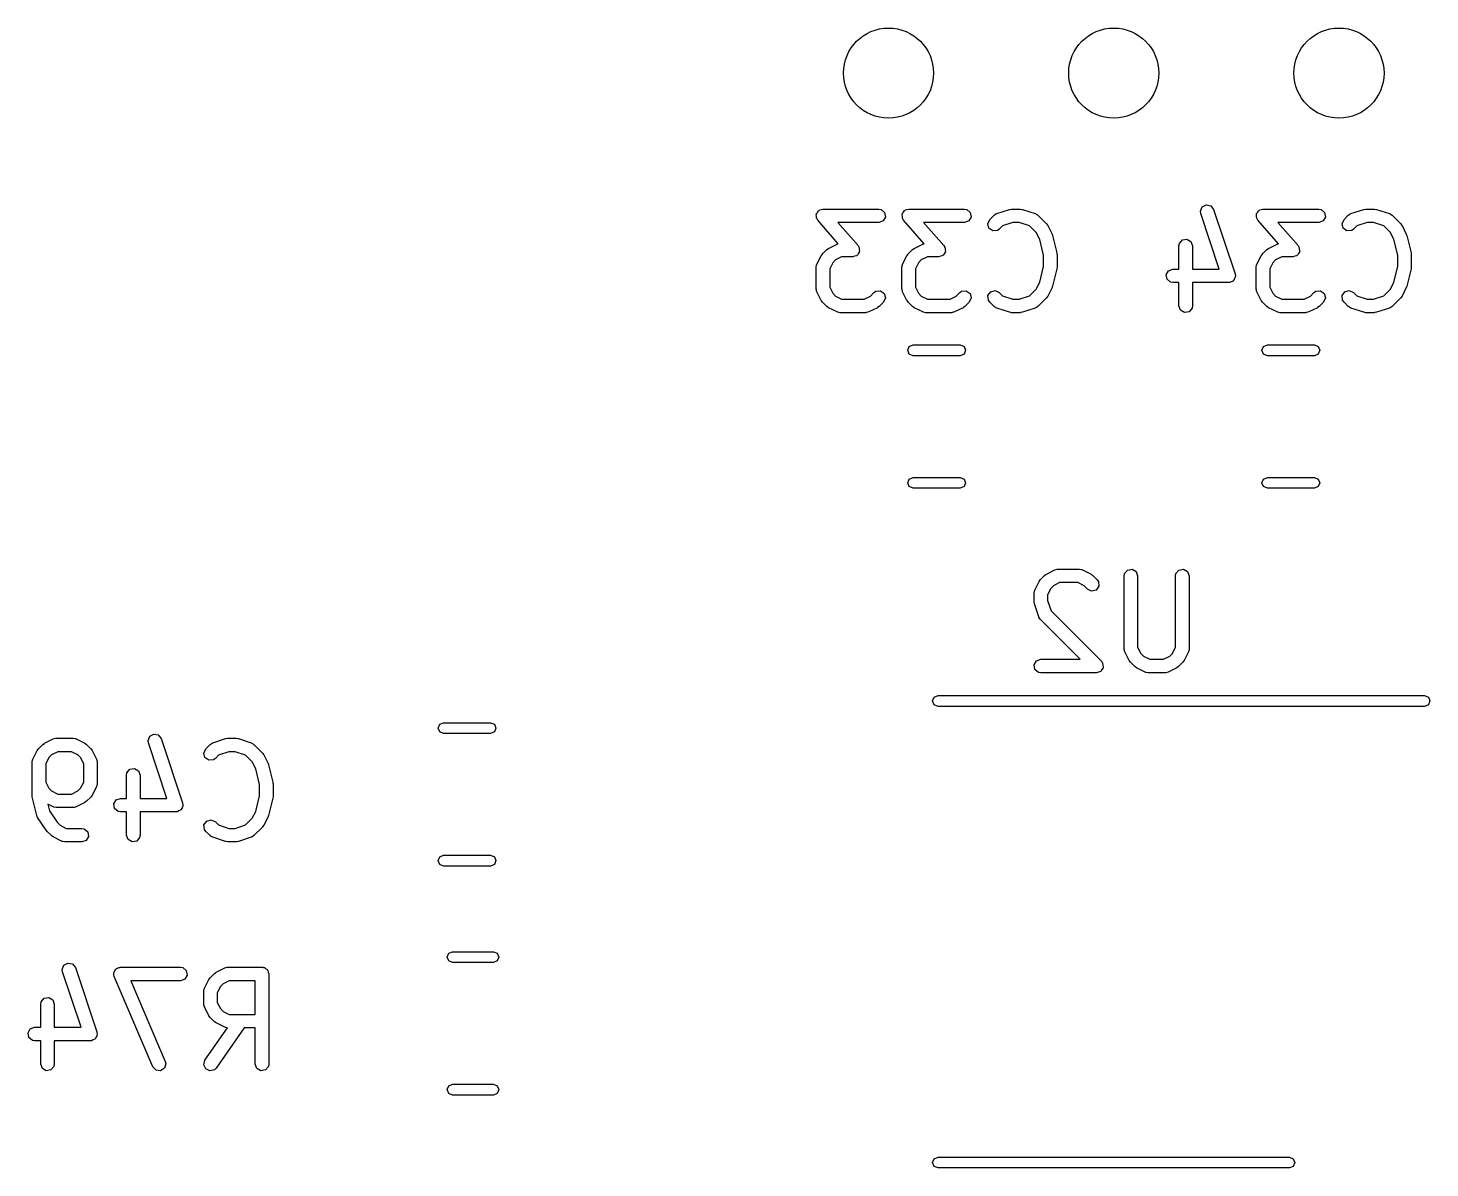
# Model space of a CAD drawing. Extents: x 62 to 228, y -146 to -46.
# Drawn here: x 132.73 to 148.29, y -99.14 to -86.5 of the extents above; entities that cross this region are included whole.
import ezdxf

# ---------------------------------------------------------------- set-up
doc = ezdxf.new("R2010")
doc.units = 0
doc.layers.add('BLACK', color=7, linetype='CONTINUOUS')

msp = doc.modelspace()

# ---------------------------------------------------------------- linework, layer by layer
at = {"layer": 'BLACK', "linetype": 'CONTINUOUS'}
for p, q in [((141.481, -88.5532), (141.494, -88.5374)), ((141.494, -88.5374), (141.504, -88.5199)), ((141.504, -88.5199), (141.51, -88.5179)), ((141.51, -88.5179), (141.513, -88.5132)), ((141.513, -88.5132), (141.533, -88.5093)), ((141.533, -88.5093), (141.552, -88.5024)), ((141.552, -88.5024), (142.171, -88.5024)), ((142.171, -88.5024), (142.197, -88.5069)), ((142.197, -88.5069), (142.236, -88.5399)), ((142.236, -88.5399), (142.245, -88.5904)), ((142.433, -88.5532), (142.446, -88.5374)), ((142.446, -88.5374), (142.456, -88.5199)), ((142.456, -88.5199), (142.462, -88.5179)), ((142.462, -88.5179), (142.466, -88.5132)), ((142.466, -88.5132), (142.485, -88.5093)), ((142.485, -88.5093), (142.504, -88.5024)), ((142.504, -88.5024), (143.124, -88.5024)), ((143.124, -88.5024), (143.149, -88.5069)), ((143.149, -88.5069), (143.188, -88.5399)), ((143.188, -88.5399), (143.197, -88.5904)), ((143.481, -88.5538), (143.624, -88.5062)), ((143.624, -88.5062), (143.646, -88.5029)), ((143.646, -88.5029), (143.647, -88.5024)), ((143.647, -88.5024), (143.743, -88.5024)), ((143.743, -88.5024), (143.765, -88.5063)), ((143.765, -88.5063), (143.766, -88.5062)), ((143.766, -88.5062), (143.909, -88.5538)), ((145.742, -88.5277), (145.761, -88.48)), ((145.746, -88.5535), (145.742, -88.5277)), ((145.761, -88.48), (145.806, -88.4556)), ((145.806, -88.4556), (145.857, -88.4659)), ((145.857, -88.4659), (145.889, -88.506)), ((145.889, -88.506), (146.127, -89.2203)), ((146.365, -88.5532), (146.378, -88.5374)), ((146.378, -88.5374), (146.388, -88.5199)), ((146.388, -88.5199), (146.394, -88.5179)), ((146.394, -88.5179), (146.398, -88.5132)), ((146.398, -88.5132), (146.417, -88.5093)), ((146.417, -88.5093), (146.436, -88.5024)), ((146.436, -88.5024), (147.056, -88.5024)), ((147.056, -88.5024), (147.081, -88.5069)), ((147.081, -88.5069), (147.12, -88.5399)), ((147.12, -88.5399), (147.129, -88.5904)), ((147.413, -88.5538), (147.556, -88.5062)), ((147.556, -88.5062), (147.578, -88.5029)), ((147.578, -88.5029), (147.579, -88.5024)), ((147.579, -88.5024), (147.675, -88.5024)), ((147.675, -88.5024), (147.697, -88.5063)), ((147.697, -88.5063), (147.698, -88.5062)), ((147.698, -88.5062), (147.841, -88.5538)), ((141.478, -88.5644), (141.481, -88.5592)), ((141.482, -88.5843), (141.478, -88.5644)), ((141.481, -88.5592), (141.481, -88.5532)), ((141.482, -88.6045), (141.482, -88.5843)), ((141.487, -88.6118), (141.482, -88.6045)), ((141.487, -88.6149), (141.487, -88.6118)), ((141.49, -88.6171), (141.487, -88.6149)), ((141.496, -88.6268), (141.49, -88.6171)), ((141.723, -88.887), (141.496, -88.6268)), ((142.171, -88.6524), (141.717, -88.6524)), ((141.717, -88.6524), (141.942, -88.9089)), ((142.219, -88.6348), (142.171, -88.6524)), ((142.245, -88.5904), (142.219, -88.6348)), ((142.431, -88.5644), (142.434, -88.5592)), ((142.434, -88.5843), (142.431, -88.5644)), ((142.434, -88.5592), (142.433, -88.5532)), ((142.435, -88.6045), (142.434, -88.5843)), ((142.439, -88.6118), (142.435, -88.6045)), ((142.44, -88.6149), (142.439, -88.6118)), ((142.442, -88.6171), (142.44, -88.6149)), ((142.448, -88.6268), (142.442, -88.6171)), ((142.676, -88.887), (142.448, -88.6268)), ((143.124, -88.6524), (142.67, -88.6524)), ((142.67, -88.6524), (142.894, -88.9089)), ((143.172, -88.6348), (143.124, -88.6524)), ((143.197, -88.5904), (143.172, -88.6348)), ((143.382, -88.6661), (143.404, -88.6196)), ((143.395, -88.7156), (143.382, -88.6661)), ((143.404, -88.6196), (143.451, -88.572)), ((143.451, -88.572), (143.473, -88.557)), ((143.473, -88.557), (143.477, -88.5566)), ((143.477, -88.5566), (143.481, -88.5538)), ((143.545, -88.6906), (143.51, -88.7257)), ((143.66, -88.6524), (143.545, -88.6906)), ((143.73, -88.6524), (143.66, -88.6524)), ((143.845, -88.6906), (143.73, -88.6524)), ((143.919, -88.7647), (143.845, -88.6906)), ((143.909, -88.5538), (143.932, -88.5663)), ((143.932, -88.5663), (143.934, -88.5701)), ((143.934, -88.5701), (143.938, -88.572)), ((143.938, -88.572), (144.034, -88.6672)), ((144.034, -88.6672), (144.047, -88.6856)), ((144.047, -88.6856), (144.048, -88.6867)), ((144.048, -88.6867), (144.095, -88.7819)), ((145.951, -89.169), (145.746, -88.5535)), ((146.363, -88.5644), (146.366, -88.5592)), ((146.366, -88.5843), (146.363, -88.5644)), ((146.366, -88.5592), (146.365, -88.5532)), ((146.367, -88.6045), (146.366, -88.5843)), ((146.371, -88.6118), (146.367, -88.6045)), ((146.372, -88.6149), (146.371, -88.6118)), ((146.374, -88.6171), (146.372, -88.6149)), ((146.38, -88.6268), (146.374, -88.6171)), ((146.608, -88.887), (146.38, -88.6268)), ((147.056, -88.6524), (146.602, -88.6524)), ((146.602, -88.6524), (146.826, -88.9089)), ((147.104, -88.6348), (147.056, -88.6524)), ((147.129, -88.5904), (147.104, -88.6348)), ((147.314, -88.6661), (147.336, -88.6196)), ((147.327, -88.7156), (147.314, -88.6661)), ((147.336, -88.6196), (147.383, -88.572)), ((147.383, -88.572), (147.405, -88.557)), ((147.405, -88.557), (147.409, -88.5566)), ((147.409, -88.5566), (147.413, -88.5538)), ((147.477, -88.6906), (147.442, -88.7257)), ((147.592, -88.6524), (147.477, -88.6906)), ((147.662, -88.6524), (147.592, -88.6524)), ((147.777, -88.6906), (147.662, -88.6524)), ((147.851, -88.7647), (147.777, -88.6906)), ((147.841, -88.5538), (147.864, -88.5663)), ((147.864, -88.5663), (147.866, -88.5701)), ((147.866, -88.5701), (147.87, -88.572)), ((147.87, -88.572), (147.966, -88.6672)), ((147.966, -88.6672), (147.979, -88.6856)), ((147.979, -88.6856), (147.98, -88.6867)), ((147.98, -88.6867), (148.027, -88.7819)), ((143.437, -88.7451), (143.395, -88.7156)), ((143.489, -88.7406), (143.437, -88.7451)), ((143.51, -88.7257), (143.489, -88.7406)), ((143.958, -88.8417), (143.919, -88.7647)), ((144.001, -89.0152), (143.958, -88.8417)), ((144.095, -88.7819), (144.099, -88.7943)), ((144.099, -88.7943), (144.101, -88.7973)), ((144.101, -88.7973), (144.149, -88.9878)), ((145.509, -88.8851), (145.542, -88.8458)), ((145.542, -88.8458), (145.592, -88.8369)), ((145.592, -88.8369), (145.637, -88.8625)), ((147.369, -88.7451), (147.327, -88.7156)), ((147.421, -88.7406), (147.369, -88.7451)), ((147.442, -88.7257), (147.421, -88.7406)), ((147.89, -88.8417), (147.851, -88.7647)), ((147.933, -89.0152), (147.89, -88.8417)), ((148.027, -88.7819), (148.031, -88.7943)), ((148.031, -88.7943), (148.033, -88.7973)), ((148.033, -88.7973), (148.081, -88.9878)), ((141.533, -89.02), (141.546, -89.002)), ((141.546, -89.002), (141.547, -89.0005)), ((141.547, -89.0005), (141.594, -88.9529)), ((141.594, -88.9529), (141.613, -88.9401)), ((141.613, -88.9401), (141.614, -88.9389)), ((141.614, -88.9389), (141.709, -88.8913)), ((141.709, -88.8913), (141.723, -88.887)), ((141.944, -88.9983), (141.934, -89.0158)), ((141.942, -88.9089), (141.948, -88.9186)), ((141.956, -88.9825), (141.944, -88.9983)), ((141.948, -88.9186), (141.95, -88.9208)), ((141.95, -88.9208), (141.951, -88.9239)), ((141.951, -88.9239), (141.955, -88.9312)), ((141.955, -88.9312), (141.956, -88.9514)), ((141.956, -88.9514), (141.959, -88.9714)), ((141.959, -88.9714), (141.956, -88.9765)), ((141.956, -88.9765), (141.956, -88.9825)), ((142.485, -89.02), (142.498, -89.002)), ((142.498, -89.002), (142.499, -89.0005)), ((142.499, -89.0005), (142.547, -88.9529)), ((142.547, -88.9529), (142.565, -88.9401)), ((142.565, -88.9401), (142.566, -88.9389)), ((142.566, -88.9389), (142.661, -88.8913)), ((142.661, -88.8913), (142.676, -88.887)), ((142.896, -88.9983), (142.886, -89.0158)), ((142.894, -88.9089), (142.9, -88.9186)), ((142.909, -88.9825), (142.896, -88.9983)), ((142.9, -88.9186), (142.903, -88.9208)), ((142.903, -88.9208), (142.903, -88.9239)), ((142.903, -88.9239), (142.908, -88.9312)), ((142.908, -88.9312), (142.908, -88.9514)), ((142.908, -88.9514), (142.912, -88.9714)), ((142.912, -88.9714), (142.909, -88.9765)), ((142.909, -88.9765), (142.909, -88.9825)), ((144.149, -88.9878), (144.15, -89.0027)), ((144.15, -89.0027), (144.151, -89.006)), ((144.151, -89.006), (144.151, -89.1488)), ((145.504, -88.9107), (145.509, -88.8851)), ((145.504, -89.169), (145.504, -88.9107)), ((145.637, -88.8625), (145.654, -88.9107)), ((145.654, -88.9107), (145.654, -89.169)), ((146.417, -89.02), (146.43, -89.002)), ((146.43, -89.002), (146.431, -89.0005)), ((146.431, -89.0005), (146.479, -88.9529)), ((146.479, -88.9529), (146.497, -88.9401)), ((146.497, -88.9401), (146.498, -88.9389)), ((146.498, -88.9389), (146.593, -88.8913)), ((146.593, -88.8913), (146.608, -88.887)), ((146.828, -88.9983), (146.818, -89.0158)), ((146.826, -88.9089), (146.832, -88.9186)), ((146.841, -88.9825), (146.828, -88.9983)), ((146.832, -88.9186), (146.835, -88.9208)), ((146.835, -88.9208), (146.835, -88.9239)), ((146.835, -88.9239), (146.84, -88.9312)), ((146.84, -88.9312), (146.84, -88.9514)), ((146.84, -88.9514), (146.844, -88.9714)), ((146.844, -88.9714), (146.841, -88.9765)), ((146.841, -88.9765), (146.841, -88.9825)), ((148.081, -88.9878), (148.082, -89.0027)), ((148.082, -89.0027), (148.083, -89.006)), ((148.083, -89.006), (148.083, -89.1488)), ((141.477, -89.1488), (141.482, -89.1232)), ((141.477, -89.3869), (141.477, -89.1488)), ((141.482, -89.1232), (141.484, -89.1197)), ((141.484, -89.1197), (141.485, -89.1153)), ((141.485, -89.1153), (141.533, -89.02)), ((141.661, -89.098), (141.627, -89.1665)), ((141.692, -89.0676), (141.661, -89.098)), ((141.76, -89.0333), (141.692, -89.0676)), ((141.885, -89.0333), (141.76, -89.0333)), ((141.904, -89.0264), (141.885, -89.0333)), ((141.924, -89.0225), (141.904, -89.0264)), ((141.928, -89.0178), (141.924, -89.0225)), ((141.934, -89.0158), (141.928, -89.0178)), ((142.429, -89.1488), (142.434, -89.1232)), ((142.429, -89.3869), (142.429, -89.1488)), ((142.434, -89.1232), (142.437, -89.1197)), ((142.437, -89.1153), (142.485, -89.02)), ((142.437, -89.1197), (142.437, -89.1153)), ((142.614, -89.098), (142.579, -89.1665)), ((142.644, -89.0676), (142.614, -89.098)), ((142.713, -89.0333), (142.644, -89.0676)), ((142.838, -89.0333), (142.713, -89.0333)), ((142.857, -89.0264), (142.838, -89.0333)), ((142.877, -89.0225), (142.857, -89.0264)), ((142.88, -89.0178), (142.877, -89.0225)), ((142.886, -89.0158), (142.88, -89.0178)), ((143.958, -89.3131), (144.001, -89.1396)), ((144.001, -89.1396), (144.001, -89.0152)), ((144.151, -89.1488), (144.148, -89.1636)), ((144.148, -89.1636), (144.149, -89.167)), ((146.361, -89.1488), (146.366, -89.1232)), ((146.361, -89.3869), (146.361, -89.1488)), ((146.366, -89.1232), (146.369, -89.1197)), ((146.369, -89.1153), (146.417, -89.02)), ((146.369, -89.1197), (146.369, -89.1153)), ((146.546, -89.098), (146.511, -89.1665)), ((146.576, -89.0676), (146.546, -89.098)), ((146.645, -89.0333), (146.576, -89.0676)), ((146.77, -89.0333), (146.645, -89.0333)), ((146.789, -89.0264), (146.77, -89.0333)), ((146.809, -89.0225), (146.789, -89.0264)), ((146.812, -89.0178), (146.809, -89.0225)), ((146.818, -89.0158), (146.812, -89.0178)), ((147.89, -89.3131), (147.933, -89.1396)), ((147.933, -89.1396), (147.933, -89.0152)), ((148.083, -89.1488), (148.08, -89.1636)), ((148.08, -89.1636), (148.081, -89.167)), ((141.627, -89.1665), (141.627, -89.3692)), ((142.579, -89.1665), (142.579, -89.3692)), ((143.919, -89.3901), (143.958, -89.3131)), ((144.149, -89.167), (144.101, -89.3575)), ((145.363, -89.231), (145.388, -89.1866)), ((145.372, -89.2815), (145.363, -89.231)), ((145.411, -89.3145), (145.372, -89.2815)), ((145.388, -89.1866), (145.436, -89.169)), ((145.436, -89.319), (145.411, -89.3145)), ((145.436, -89.169), (145.504, -89.169)), ((145.504, -89.319), (145.436, -89.319)), ((145.504, -89.5774), (145.504, -89.319)), ((145.654, -89.169), (145.951, -89.169)), ((146.056, -89.319), (145.654, -89.319)), ((145.654, -89.319), (145.654, -89.5774)), ((146.061, -89.3171), (146.056, -89.319)), ((146.067, -89.3182), (146.061, -89.3171)), ((146.085, -89.3085), (146.067, -89.3182)), ((146.104, -89.3015), (146.085, -89.3085)), ((146.107, -89.2965), (146.104, -89.3015)), ((146.112, -89.2938), (146.107, -89.2965)), ((146.119, -89.2748), (146.112, -89.2938)), ((146.129, -89.2571), (146.119, -89.2748)), ((146.127, -89.2203), (146.13, -89.2461)), ((146.13, -89.2461), (146.128, -89.2514)), ((146.128, -89.2514), (146.129, -89.2571)), ((146.511, -89.1665), (146.511, -89.3692)), ((147.851, -89.3901), (147.89, -89.3131)), ((148.081, -89.167), (148.033, -89.3575)), ((141.479, -89.3911), (141.477, -89.3869)), ((141.478, -89.3955), (141.479, -89.3911)), ((141.485, -89.4204), (141.478, -89.3955)), ((141.533, -89.5157), (141.485, -89.4204)), ((141.627, -89.3692), (141.661, -89.4377)), ((141.661, -89.4377), (141.692, -89.4681)), ((141.692, -89.4681), (141.76, -89.5024)), ((142.011, -89.5024), (142.079, -89.4681)), ((142.079, -89.4681), (142.118, -89.4291)), ((142.118, -89.4291), (142.139, -89.4142)), ((142.139, -89.4142), (142.191, -89.4097)), ((142.191, -89.4097), (142.233, -89.4391)), ((142.233, -89.4391), (142.246, -89.4887)), ((142.431, -89.3911), (142.429, -89.3869)), ((142.43, -89.3955), (142.431, -89.3911)), ((142.437, -89.4204), (142.43, -89.3955)), ((142.485, -89.5157), (142.437, -89.4204)), ((142.579, -89.3692), (142.614, -89.4377)), ((142.614, -89.4377), (142.644, -89.4681)), ((142.644, -89.4681), (142.713, -89.5024)), ((142.963, -89.5024), (143.031, -89.4681)), ((143.031, -89.4681), (143.07, -89.4291)), ((143.07, -89.4291), (143.092, -89.4142)), ((143.092, -89.4142), (143.143, -89.4097)), ((143.143, -89.4097), (143.185, -89.4391)), ((143.185, -89.4391), (143.198, -89.4887)), ((143.384, -89.4627), (143.414, -89.4207)), ((143.389, -89.5138), (143.384, -89.4627)), ((143.414, -89.4207), (143.463, -89.4074)), ((143.463, -89.4074), (143.51, -89.4291)), ((143.51, -89.4291), (143.545, -89.4642)), ((143.545, -89.4642), (143.66, -89.5024)), ((143.73, -89.5024), (143.845, -89.4642)), ((143.845, -89.4642), (143.919, -89.3901)), ((144.048, -89.4681), (144.034, -89.4861)), ((144.095, -89.3728), (144.048, -89.4681)), ((144.096, -89.3693), (144.095, -89.3728)), ((144.101, -89.3575), (144.096, -89.3693)), ((146.363, -89.3911), (146.361, -89.3869)), ((146.362, -89.3955), (146.363, -89.3911)), ((146.369, -89.4204), (146.362, -89.3955)), ((146.417, -89.5157), (146.369, -89.4204)), ((146.511, -89.3692), (146.546, -89.4377)), ((146.546, -89.4377), (146.576, -89.4681)), ((146.576, -89.4681), (146.645, -89.5024)), ((146.895, -89.5024), (146.963, -89.4681)), ((146.963, -89.4681), (147.002, -89.4291)), ((147.002, -89.4291), (147.024, -89.4142)), ((147.024, -89.4142), (147.075, -89.4097)), ((147.075, -89.4097), (147.117, -89.4391)), ((147.117, -89.4391), (147.13, -89.4887)), ((147.316, -89.4627), (147.346, -89.4207)), ((147.321, -89.5138), (147.316, -89.4627)), ((147.346, -89.4207), (147.395, -89.4074)), ((147.395, -89.4074), (147.442, -89.4291)), ((147.442, -89.4291), (147.477, -89.4642)), ((147.477, -89.4642), (147.592, -89.5024)), ((147.662, -89.5024), (147.777, -89.4642)), ((147.777, -89.4642), (147.851, -89.3901)), ((147.98, -89.4681), (147.966, -89.4861)), ((148.027, -89.3728), (147.98, -89.4681)), ((148.028, -89.3693), (148.027, -89.3728)), ((148.033, -89.3575), (148.028, -89.3693)), ((141.534, -89.5168), (141.533, -89.5157)), ((141.547, -89.5352), (141.534, -89.5168)), ((141.594, -89.5828), (141.547, -89.5352)), ((141.596, -89.5835), (141.594, -89.5828)), ((141.614, -89.5968), (141.596, -89.5835)), ((141.709, -89.6445), (141.614, -89.5968)), ((141.76, -89.5024), (142.011, -89.5024)), ((142.157, -89.5968), (142.062, -89.6445)), ((142.158, -89.5957), (142.157, -89.5968)), ((142.177, -89.5828), (142.158, -89.5957)), ((142.224, -89.5352), (142.177, -89.5828)), ((142.246, -89.4887), (142.224, -89.5352)), ((142.486, -89.5168), (142.485, -89.5157)), ((142.499, -89.5352), (142.486, -89.5168)), ((142.547, -89.5828), (142.499, -89.5352)), ((142.548, -89.5835), (142.547, -89.5828)), ((142.566, -89.5968), (142.548, -89.5835)), ((142.661, -89.6445), (142.566, -89.5968)), ((142.713, -89.5024), (142.963, -89.5024)), ((143.109, -89.5968), (143.014, -89.6445)), ((143.111, -89.5957), (143.109, -89.5968)), ((143.129, -89.5828), (143.111, -89.5957)), ((143.177, -89.5352), (143.129, -89.5828)), ((143.198, -89.4887), (143.177, -89.5352)), ((143.404, -89.5352), (143.389, -89.5138)), ((143.451, -89.5828), (143.404, -89.5352)), ((143.456, -89.5847), (143.451, -89.5828)), ((143.458, -89.5885), (143.456, -89.5847)), ((143.481, -89.6009), (143.458, -89.5885)), ((143.624, -89.6485), (143.481, -89.6009)), ((143.66, -89.5024), (143.73, -89.5024)), ((143.909, -89.6009), (143.766, -89.6485)), ((143.913, -89.5981), (143.909, -89.6009)), ((143.917, -89.5977), (143.913, -89.5981)), ((143.938, -89.5828), (143.917, -89.5977)), ((144.034, -89.4876), (143.938, -89.5828)), ((144.034, -89.4861), (144.034, -89.4876)), ((145.522, -89.6256), (145.504, -89.5774)), ((145.566, -89.6512), (145.522, -89.6256)), ((145.65, -89.603), (145.617, -89.6423)), ((145.654, -89.5774), (145.65, -89.603)), ((146.418, -89.5168), (146.417, -89.5157)), ((146.431, -89.5352), (146.418, -89.5168)), ((146.479, -89.5828), (146.431, -89.5352)), ((146.48, -89.5835), (146.479, -89.5828)), ((146.498, -89.5968), (146.48, -89.5835)), ((146.593, -89.6445), (146.498, -89.5968)), ((146.645, -89.5024), (146.895, -89.5024)), ((147.041, -89.5968), (146.946, -89.6445)), ((147.043, -89.5957), (147.041, -89.5968)), ((147.061, -89.5828), (147.043, -89.5957)), ((147.109, -89.5352), (147.061, -89.5828)), ((147.13, -89.4887), (147.109, -89.5352)), ((147.336, -89.5352), (147.321, -89.5138)), ((147.383, -89.5828), (147.336, -89.5352)), ((147.388, -89.5847), (147.383, -89.5828)), ((147.39, -89.5885), (147.388, -89.5847)), ((147.413, -89.6009), (147.39, -89.5885)), ((147.556, -89.6485), (147.413, -89.6009)), ((147.592, -89.5024), (147.662, -89.5024)), ((147.841, -89.6009), (147.698, -89.6485)), ((147.845, -89.5981), (147.841, -89.6009)), ((147.849, -89.5977), (147.845, -89.5981)), ((147.87, -89.5828), (147.849, -89.5977)), ((147.966, -89.4876), (147.87, -89.5828)), ((147.966, -89.4861), (147.966, -89.4876)), ((141.713, -89.645), (141.709, -89.6445)), ((141.717, -89.6479), (141.713, -89.645)), ((141.743, -89.6524), (141.717, -89.6479)), ((142.028, -89.6524), (141.743, -89.6524)), ((142.032, -89.6508), (142.028, -89.6524)), ((142.037, -89.6519), (142.032, -89.6508)), ((142.062, -89.6445), (142.037, -89.6519)), ((142.666, -89.645), (142.661, -89.6445)), ((142.669, -89.6479), (142.666, -89.645)), ((142.695, -89.6524), (142.669, -89.6479)), ((142.981, -89.6524), (142.695, -89.6524)), ((142.985, -89.6508), (142.981, -89.6524)), ((142.989, -89.6519), (142.985, -89.6508)), ((143.014, -89.6445), (142.989, -89.6519)), ((143.625, -89.6485), (143.624, -89.6485)), ((143.647, -89.6524), (143.625, -89.6485)), ((143.743, -89.6524), (143.647, -89.6524)), ((143.744, -89.6518), (143.743, -89.6524)), ((143.766, -89.6485), (143.744, -89.6518)), ((145.617, -89.6423), (145.566, -89.6512)), ((146.598, -89.645), (146.593, -89.6445)), ((146.601, -89.6479), (146.598, -89.645)), ((146.627, -89.6524), (146.601, -89.6479)), ((146.913, -89.6524), (146.627, -89.6524)), ((146.917, -89.6508), (146.913, -89.6524)), ((146.921, -89.6519), (146.917, -89.6508)), ((146.946, -89.6445), (146.921, -89.6519)), ((147.557, -89.6485), (147.556, -89.6485)), ((147.579, -89.6524), (147.557, -89.6485)), ((147.675, -89.6524), (147.579, -89.6524)), ((147.676, -89.6518), (147.675, -89.6524)), ((147.698, -89.6485), (147.676, -89.6518)), ((142.493, -90.07), (142.51, -90.0276)), ((142.51, -90.1124), (142.493, -90.07)), ((142.51, -90.0276), (142.553, -90.01)), ((142.553, -90.01), (143.075, -90.01)), ((143.075, -90.01), (143.118, -90.0276)), ((143.118, -90.0276), (143.135, -90.07)), ((143.135, -90.07), (143.118, -90.1124)), ((146.425, -90.07), (146.442, -90.0276)), ((146.442, -90.1124), (146.425, -90.07)), ((146.442, -90.0276), (146.485, -90.01)), ((146.485, -90.01), (147.007, -90.01)), ((147.007, -90.01), (147.05, -90.0276)), ((147.05, -90.0276), (147.067, -90.07)), ((147.067, -90.07), (147.05, -90.1124)), ((142.553, -90.13), (142.51, -90.1124)), ((143.075, -90.13), (142.553, -90.13)), ((143.118, -90.1124), (143.075, -90.13)), ((146.485, -90.13), (146.442, -90.1124)), ((147.007, -90.13), (146.485, -90.13)), ((147.05, -90.1124), (147.007, -90.13)), ((142.493, -91.54), (142.51, -91.4976)), ((142.51, -91.4976), (142.553, -91.48)), ((142.553, -91.48), (143.075, -91.48)), ((143.075, -91.48), (143.118, -91.4976)), ((143.118, -91.4976), (143.135, -91.54)), ((146.425, -91.54), (146.442, -91.4976)), ((146.442, -91.4976), (146.485, -91.48)), ((146.485, -91.48), (147.007, -91.48)), ((147.007, -91.48), (147.05, -91.4976)), ((147.05, -91.4976), (147.067, -91.54)), ((142.51, -91.5824), (142.493, -91.54)), ((142.553, -91.6), (142.51, -91.5824)), ((143.075, -91.6), (142.553, -91.6)), ((143.118, -91.5824), (143.075, -91.6)), ((143.135, -91.54), (143.118, -91.5824)), ((146.442, -91.5824), (146.425, -91.54)), ((146.485, -91.6), (146.442, -91.5824)), ((147.007, -91.6), (146.485, -91.6)), ((147.05, -91.5824), (147.007, -91.6)), ((147.067, -91.54), (147.05, -91.5824)), ((143.965, -92.6146), (144.013, -92.567)), ((144.013, -92.567), (144.031, -92.5541)), ((144.031, -92.5541), (144.032, -92.5529)), ((144.032, -92.5529), (144.127, -92.5053)), ((144.127, -92.5053), (144.152, -92.4979)), ((144.152, -92.4979), (144.157, -92.4989)), ((144.157, -92.4989), (144.161, -92.4974)), ((144.161, -92.4974), (144.399, -92.4974)), ((144.399, -92.4974), (144.425, -92.5019)), ((144.425, -92.5019), (144.428, -92.5048)), ((144.428, -92.5048), (144.433, -92.5053)), ((144.433, -92.5053), (144.528, -92.5529)), ((144.528, -92.5529), (144.546, -92.5663)), ((144.546, -92.5663), (144.547, -92.567)), ((144.547, -92.567), (144.595, -92.6146)), ((144.895, -92.5724), (144.9, -92.5467)), ((144.895, -93.3819), (144.895, -92.5724)), ((144.9, -92.5467), (144.933, -92.5074)), ((144.933, -92.5074), (144.983, -92.4985)), ((144.983, -92.4985), (145.028, -92.5242)), ((145.028, -92.5242), (145.045, -92.5724)), ((145.045, -92.5724), (145.045, -93.3642)), ((145.467, -92.5724), (145.471, -92.5467)), ((145.467, -93.3642), (145.467, -92.5724)), ((145.471, -92.5467), (145.504, -92.5074)), ((145.504, -92.5074), (145.555, -92.4985)), ((145.555, -92.4985), (145.599, -92.5242)), ((145.599, -92.5242), (145.617, -92.5724)), ((145.617, -92.5724), (145.617, -93.3819)), ((143.895, -92.7629), (143.9, -92.7372)), ((143.9, -92.7372), (143.903, -92.7338)), ((143.903, -92.7293), (143.951, -92.6341)), ((143.903, -92.7338), (143.903, -92.7293)), ((143.951, -92.6341), (143.964, -92.6161)), ((143.964, -92.6161), (143.965, -92.6146)), ((144.08, -92.712), (144.045, -92.7806)), ((144.11, -92.6816), (144.08, -92.712)), ((144.179, -92.6474), (144.11, -92.6816)), ((144.381, -92.6474), (144.179, -92.6474)), ((144.45, -92.6816), (144.381, -92.6474)), ((144.489, -92.7207), (144.45, -92.6816)), ((144.535, -92.7423), (144.489, -92.7207)), ((144.585, -92.7291), (144.535, -92.7423)), ((144.614, -92.687), (144.585, -92.7291)), ((144.595, -92.6146), (144.61, -92.6359)), ((144.61, -92.6359), (144.614, -92.687)), ((143.895, -92.8581), (143.895, -92.7629)), ((143.896, -92.8596), (143.895, -92.8581)), ((143.899, -92.8818), (143.896, -92.8596)), ((143.947, -93.0247), (143.899, -92.8818)), ((144.045, -92.7806), (144.045, -92.8459)), ((144.045, -92.8459), (144.084, -92.9604)), ((143.95, -93.0282), (143.947, -93.0247)), ((143.95, -93.0326), (143.95, -93.0282)), ((143.965, -93.054), (143.95, -93.0326)), ((144.408, -93.4974), (143.965, -93.054)), ((144.084, -92.9604), (144.643, -93.5193)), ((145.045, -93.3642), (145.08, -93.4327)), ((145.433, -93.4327), (145.467, -93.3642)), ((143.897, -93.5594), (143.922, -93.5149)), ((143.922, -93.5149), (143.97, -93.4974)), ((143.97, -93.4974), (144.408, -93.4974)), ((144.643, -93.5193), (144.652, -93.5328)), ((144.897, -93.3861), (144.895, -93.3819)), ((144.896, -93.3905), (144.897, -93.3861)), ((144.903, -93.4154), (144.896, -93.3905)), ((144.951, -93.5107), (144.903, -93.4154)), ((144.952, -93.5118), (144.951, -93.5107)), ((144.965, -93.5302), (144.952, -93.5118)), ((145.08, -93.4327), (145.11, -93.4631)), ((145.11, -93.4631), (145.179, -93.4974)), ((145.179, -93.4974), (145.334, -93.4974)), ((145.334, -93.4974), (145.402, -93.4631)), ((145.402, -93.4631), (145.433, -93.4327)), ((145.561, -93.5107), (145.548, -93.5287)), ((145.609, -93.4154), (145.561, -93.5107)), ((145.612, -93.4076), (145.609, -93.411)), ((145.609, -93.411), (145.609, -93.4154)), ((145.617, -93.3819), (145.612, -93.4076)), ((143.906, -93.6099), (143.897, -93.5594)), ((143.945, -93.6429), (143.906, -93.6099)), ((143.97, -93.6474), (143.945, -93.6429)), ((144.59, -93.6474), (143.97, -93.6474)), ((144.611, -93.6397), (144.59, -93.6474)), ((144.633, -93.6338), (144.611, -93.6397)), ((144.635, -93.631), (144.633, -93.6338)), ((144.638, -93.6298), (144.635, -93.631)), ((144.649, -93.6103), (144.638, -93.6298)), ((144.662, -93.5918), (144.649, -93.6103)), ((144.652, -93.5328), (144.654, -93.5349)), ((144.654, -93.5349), (144.655, -93.5369)), ((144.655, -93.5369), (144.657, -93.5407)), ((144.657, -93.5407), (144.659, -93.5632)), ((144.659, -93.5632), (144.663, -93.5854)), ((144.663, -93.5854), (144.662, -93.5884)), ((144.662, -93.5884), (144.662, -93.5918)), ((145.013, -93.5778), (144.965, -93.5302)), ((145.014, -93.5785), (145.013, -93.5778)), ((145.032, -93.5918), (145.014, -93.5785)), ((145.127, -93.6395), (145.032, -93.5918)), ((145.132, -93.64), (145.127, -93.6395)), ((145.135, -93.6429), (145.132, -93.64)), ((145.161, -93.6474), (145.135, -93.6429)), ((145.351, -93.6474), (145.161, -93.6474)), ((145.356, -93.6458), (145.351, -93.6474)), ((145.36, -93.6469), (145.356, -93.6458)), ((145.385, -93.6395), (145.36, -93.6469)), ((145.48, -93.5918), (145.385, -93.6395)), ((145.481, -93.5907), (145.48, -93.5918)), ((145.5, -93.5778), (145.481, -93.5907)), ((145.547, -93.5302), (145.5, -93.5778)), ((145.548, -93.5287), (145.547, -93.5302)), ((142.77, -93.96), (142.788, -93.9176)), ((142.788, -94.0024), (142.77, -93.96)), ((142.788, -93.9176), (142.83, -93.9)), ((142.83, -93.9), (148.23, -93.9)), ((148.23, -93.9), (148.272, -93.9176)), ((148.272, -93.9176), (148.29, -93.96)), ((148.29, -93.96), (148.272, -94.0024)), ((142.83, -94.02), (142.788, -94.0024)), ((148.23, -94.02), (142.83, -94.02)), ((148.272, -94.0024), (148.23, -94.02)), ((137.281, -94.261), (137.298, -94.2186)), ((137.298, -94.3034), (137.281, -94.261)), ((137.298, -94.2186), (137.341, -94.201)), ((137.341, -94.201), (137.863, -94.201)), ((137.863, -94.201), (137.906, -94.2186)), ((137.906, -94.2186), (137.923, -94.261)), ((137.923, -94.261), (137.906, -94.3034)), ((132.845, -94.4906), (132.892, -94.443)), ((132.892, -94.443), (132.911, -94.4301)), ((132.911, -94.4301), (132.912, -94.4289)), ((132.912, -94.4289), (133.007, -94.3813)), ((133.007, -94.3813), (133.032, -94.3739)), ((133.032, -94.3739), (133.036, -94.3749)), ((133.036, -94.3749), (133.041, -94.3734)), ((133.041, -94.3734), (133.231, -94.3734)), ((133.231, -94.3734), (133.257, -94.3779)), ((133.257, -94.3779), (133.26, -94.3808)), ((133.26, -94.3808), (133.265, -94.3813)), ((133.265, -94.3813), (133.36, -94.4289)), ((133.36, -94.4289), (133.378, -94.4423)), ((133.378, -94.4423), (133.379, -94.443)), ((133.379, -94.443), (133.427, -94.4906)), ((134.061, -94.3987), (134.08, -94.351)), ((134.065, -94.4245), (134.061, -94.3987)), ((134.27, -95.04), (134.065, -94.4245)), ((134.08, -94.351), (134.125, -94.3266)), ((134.125, -94.3266), (134.175, -94.3369)), ((134.175, -94.3369), (134.207, -94.377)), ((134.207, -94.377), (134.445, -95.0913)), ((134.702, -94.4906), (134.749, -94.443)), ((134.749, -94.443), (134.771, -94.428)), ((134.771, -94.428), (134.775, -94.4276)), ((134.775, -94.4276), (134.779, -94.4248)), ((134.779, -94.4248), (134.922, -94.3772)), ((134.922, -94.3772), (134.944, -94.3739)), ((134.944, -94.3739), (134.945, -94.3734)), ((134.945, -94.3734), (135.041, -94.3734)), ((135.041, -94.3734), (135.063, -94.3773)), ((135.063, -94.3773), (135.064, -94.3772)), ((135.064, -94.3772), (135.207, -94.4248)), ((135.207, -94.4248), (135.23, -94.4373)), ((135.23, -94.4373), (135.232, -94.4411)), ((135.232, -94.4411), (135.236, -94.443)), ((135.236, -94.443), (135.332, -94.5382)), ((137.341, -94.321), (137.298, -94.3034)), ((137.863, -94.321), (137.341, -94.321)), ((137.906, -94.3034), (137.863, -94.321)), ((132.78, -94.6132), (132.782, -94.6098)), ((132.782, -94.6098), (132.783, -94.6053)), ((132.783, -94.6053), (132.831, -94.5101)), ((132.831, -94.5101), (132.844, -94.4921)), ((132.844, -94.4921), (132.845, -94.4906)), ((132.959, -94.588), (132.925, -94.6566)), ((132.99, -94.5576), (132.959, -94.588)), ((133.058, -94.5234), (132.99, -94.5576)), ((133.213, -94.5234), (133.058, -94.5234)), ((133.282, -94.5576), (133.213, -94.5234)), ((133.312, -94.588), (133.282, -94.5576)), ((133.347, -94.6566), (133.312, -94.588)), ((133.427, -94.4906), (133.44, -94.509)), ((133.44, -94.509), (133.441, -94.5101)), ((133.441, -94.5101), (133.489, -94.6053)), ((133.489, -94.6053), (133.496, -94.6303)), ((134.68, -94.5371), (134.702, -94.4906)), ((134.693, -94.5866), (134.68, -94.5371)), ((134.735, -94.6161), (134.693, -94.5866)), ((134.808, -94.5967), (134.787, -94.6116)), ((134.843, -94.5616), (134.808, -94.5967)), ((134.958, -94.5234), (134.843, -94.5616)), ((135.028, -94.5234), (134.958, -94.5234)), ((135.143, -94.5616), (135.028, -94.5234)), ((135.217, -94.6357), (135.143, -94.5616)), ((135.332, -94.5382), (135.345, -94.5566)), ((135.345, -94.5566), (135.346, -94.5577)), ((135.346, -94.5577), (135.393, -94.6529)), ((132.775, -94.6389), (132.78, -94.6132)), ((132.775, -95.0198), (132.775, -94.6389)), ((132.925, -94.6566), (132.925, -94.8592)), ((133.347, -94.8592), (133.347, -94.6566)), ((133.496, -94.6303), (133.495, -94.6346)), ((133.495, -94.6346), (133.497, -94.6389)), ((133.497, -94.6389), (133.497, -94.877)), ((133.823, -94.7817), (133.827, -94.7561)), ((133.827, -94.7561), (133.86, -94.7168)), ((133.86, -94.7168), (133.911, -94.7079)), ((133.911, -94.7079), (133.955, -94.7335)), ((133.955, -94.7335), (133.973, -94.7817)), ((134.787, -94.6116), (134.735, -94.6161)), ((135.256, -94.7127), (135.217, -94.6357)), ((135.299, -94.8862), (135.256, -94.7127)), ((135.393, -94.6529), (135.397, -94.6653)), ((135.397, -94.6653), (135.399, -94.6683)), ((135.399, -94.6683), (135.447, -94.8588)), ((132.925, -94.8592), (132.959, -94.9278)), ((133.312, -94.9278), (133.347, -94.8592)), ((133.489, -94.9105), (133.441, -95.0057)), ((133.492, -94.9026), (133.489, -94.906)), ((133.489, -94.906), (133.489, -94.9105)), ((133.497, -94.877), (133.492, -94.9026)), ((133.823, -95.04), (133.823, -94.7817)), ((133.973, -94.7817), (133.973, -95.04)), ((135.299, -95.0106), (135.299, -94.8862)), ((135.447, -94.8588), (135.448, -94.8737)), ((135.448, -94.8737), (135.449, -94.877)), ((135.449, -94.877), (135.449, -95.0198)), ((132.776, -95.0231), (132.775, -95.0198)), ((132.777, -95.038), (132.776, -95.0231)), ((132.825, -95.2285), (132.777, -95.038)), ((132.959, -94.9278), (132.99, -94.9582)), ((132.99, -94.9582), (133.058, -94.9924)), ((133.058, -94.9924), (133.213, -94.9924)), ((133.213, -94.9924), (133.282, -94.9582)), ((133.282, -94.9582), (133.312, -94.9278)), ((133.379, -95.0728), (133.361, -95.0857)), ((133.427, -95.0252), (133.379, -95.0728)), ((133.428, -95.0237), (133.427, -95.0252)), ((133.441, -95.0057), (133.428, -95.0237)), ((133.681, -95.102), (133.707, -95.0576)), ((133.707, -95.0576), (133.755, -95.04)), ((133.755, -95.04), (133.823, -95.04)), ((133.973, -95.04), (134.27, -95.04)), ((135.256, -95.1841), (135.299, -95.0106)), ((135.447, -95.038), (135.399, -95.2285)), ((135.449, -95.0198), (135.446, -95.0346)), ((135.446, -95.0346), (135.447, -95.038)), ((132.825, -95.2288), (132.825, -95.2285)), ((132.835, -95.2519), (132.825, -95.2288)), ((133.007, -95.1345), (132.949, -95.1054)), ((132.949, -95.1054), (132.967, -95.1795)), ((132.967, -95.1795), (133.051, -95.3054)), ((133.011, -95.135), (133.007, -95.1345)), ((133.015, -95.1379), (133.011, -95.135)), ((133.041, -95.1424), (133.015, -95.1379)), ((133.231, -95.1424), (133.041, -95.1424)), ((133.235, -95.1409), (133.231, -95.1424)), ((133.24, -95.1419), (133.235, -95.1409)), ((133.265, -95.1345), (133.24, -95.1419)), ((133.36, -95.0869), (133.265, -95.1345)), ((133.361, -95.0857), (133.36, -95.0869)), ((133.69, -95.1525), (133.681, -95.102)), ((133.729, -95.1855), (133.69, -95.1525)), ((133.755, -95.19), (133.729, -95.1855)), ((133.823, -95.19), (133.755, -95.19)), ((133.823, -95.4484), (133.823, -95.19)), ((134.374, -95.19), (133.973, -95.19)), ((133.973, -95.19), (133.973, -95.4484)), ((134.379, -95.1881), (134.374, -95.19)), ((134.385, -95.1892), (134.379, -95.1881)), ((134.403, -95.1795), (134.385, -95.1892)), ((134.422, -95.1725), (134.403, -95.1795)), ((134.425, -95.1675), (134.422, -95.1725)), ((134.43, -95.1648), (134.425, -95.1675)), ((134.438, -95.1458), (134.43, -95.1648)), ((134.448, -95.1281), (134.438, -95.1458)), ((134.445, -95.0913), (134.449, -95.1171)), ((134.449, -95.1171), (134.447, -95.1224)), ((134.447, -95.1224), (134.448, -95.1281)), ((135.217, -95.2611), (135.256, -95.1841)), ((135.399, -95.2285), (135.394, -95.2403)), ((132.931, -95.3947), (132.835, -95.2519)), ((133.051, -95.3054), (133.085, -95.3391)), ((133.085, -95.3391), (133.154, -95.3734)), ((133.154, -95.3734), (133.326, -95.3734)), ((133.326, -95.3734), (133.352, -95.3779)), ((133.352, -95.3779), (133.391, -95.4109)), ((134.682, -95.3337), (134.712, -95.2917)), ((134.687, -95.3848), (134.682, -95.3337)), ((134.702, -95.4062), (134.687, -95.3848)), ((134.712, -95.2917), (134.761, -95.2784)), ((134.761, -95.2784), (134.808, -95.3001)), ((134.808, -95.3001), (134.843, -95.3352)), ((134.843, -95.3352), (134.958, -95.3734)), ((134.958, -95.3734), (135.028, -95.3734)), ((135.028, -95.3734), (135.143, -95.3352)), ((135.143, -95.3352), (135.217, -95.2611)), ((135.332, -95.3586), (135.236, -95.4538)), ((135.346, -95.3391), (135.332, -95.3571)), ((135.332, -95.3571), (135.332, -95.3586)), ((135.393, -95.2438), (135.346, -95.3391)), ((135.394, -95.2403), (135.393, -95.2438)), ((132.933, -95.3968), (132.931, -95.3947)), ((132.94, -95.4062), (132.933, -95.3968)), ((132.988, -95.4538), (132.94, -95.4062)), ((132.989, -95.4545), (132.988, -95.4538)), ((133.007, -95.4678), (132.989, -95.4545)), ((133.102, -95.5155), (133.007, -95.4678)), ((133.107, -95.516), (133.102, -95.5155)), ((133.11, -95.5189), (133.107, -95.516)), ((133.136, -95.5234), (133.11, -95.5189)), ((133.326, -95.5234), (133.136, -95.5234)), ((133.374, -95.5058), (133.326, -95.5234)), ((133.4, -95.4614), (133.374, -95.5058)), ((133.391, -95.4109), (133.4, -95.4614)), ((133.84, -95.4966), (133.823, -95.4484)), ((133.885, -95.5222), (133.84, -95.4966)), ((133.935, -95.5133), (133.885, -95.5222)), ((133.968, -95.474), (133.935, -95.5133)), ((133.973, -95.4484), (133.968, -95.474)), ((134.749, -95.4538), (134.702, -95.4062)), ((134.754, -95.4557), (134.749, -95.4538)), ((134.756, -95.4595), (134.754, -95.4557)), ((134.779, -95.4719), (134.756, -95.4595)), ((134.922, -95.5195), (134.779, -95.4719)), ((134.923, -95.5195), (134.922, -95.5195)), ((134.945, -95.5234), (134.923, -95.5195)), ((135.041, -95.5234), (134.945, -95.5234)), ((135.042, -95.5228), (135.041, -95.5234)), ((135.064, -95.5195), (135.042, -95.5228)), ((135.207, -95.4719), (135.064, -95.5195)), ((135.211, -95.4691), (135.207, -95.4719)), ((135.215, -95.4687), (135.211, -95.4691)), ((135.236, -95.4538), (135.215, -95.4687)), ((137.281, -95.731), (137.298, -95.6886)), ((137.298, -95.6886), (137.341, -95.671)), ((137.341, -95.671), (137.863, -95.671)), ((137.863, -95.671), (137.906, -95.6886)), ((137.906, -95.6886), (137.923, -95.731)), ((137.298, -95.7734), (137.281, -95.731)), ((137.341, -95.791), (137.298, -95.7734)), ((137.863, -95.791), (137.341, -95.791)), ((137.906, -95.7734), (137.863, -95.791)), ((137.923, -95.731), (137.906, -95.7734)), ((137.381, -96.801), (137.399, -96.7586)), ((137.399, -96.7586), (137.441, -96.741)), ((137.441, -96.741), (137.895, -96.741)), ((137.895, -96.741), (137.937, -96.7586)), ((137.937, -96.7586), (137.955, -96.801)), ((133.108, -96.9387), (133.127, -96.891)), ((133.112, -96.9645), (133.108, -96.9387)), ((133.127, -96.891), (133.172, -96.8666)), ((133.172, -96.8666), (133.223, -96.8769)), ((133.223, -96.8769), (133.255, -96.917)), ((133.255, -96.917), (133.493, -97.6313)), ((133.69, -96.9602), (133.695, -96.9435)), ((133.695, -96.9435), (133.702, -96.9386)), ((133.702, -96.9386), (133.707, -96.9309)), ((133.707, -96.9309), (133.723, -96.9249)), ((133.723, -96.9249), (133.738, -96.9154)), ((133.738, -96.9154), (133.747, -96.9164)), ((133.747, -96.9164), (133.755, -96.9134)), ((133.755, -96.9134), (134.422, -96.9134)), ((134.422, -96.9134), (134.447, -96.9179)), ((134.447, -96.9179), (134.486, -96.9509)), ((134.817, -96.9689), (134.912, -96.9213)), ((134.912, -96.9213), (134.937, -96.9139)), ((134.937, -96.9139), (134.941, -96.9149)), ((134.941, -96.9149), (134.945, -96.9134)), ((134.945, -96.9134), (135.326, -96.9134)), ((135.326, -96.9134), (135.336, -96.9151)), ((135.336, -96.9151), (135.339, -96.9145)), ((135.339, -96.9145), (135.342, -96.9162)), ((135.342, -96.9162), (135.352, -96.9179)), ((135.352, -96.9179), (135.367, -96.9304)), ((135.367, -96.9304), (135.384, -96.9402)), ((135.384, -96.9402), (135.386, -96.9465)), ((137.399, -96.8434), (137.381, -96.801)), ((137.441, -96.861), (137.399, -96.8434)), ((137.895, -96.861), (137.441, -96.861)), ((137.937, -96.8434), (137.895, -96.861)), ((137.955, -96.801), (137.937, -96.8434)), ((133.317, -97.58), (133.112, -96.9645)), ((133.68, -96.9926), (133.683, -96.9841)), ((133.686, -97.0179), (133.68, -96.9926)), ((133.681, -96.9754), (133.69, -96.9602)), ((133.683, -96.9841), (133.681, -96.9754)), ((134.114, -98.0179), (133.686, -97.0179)), ((134.422, -97.0634), (133.869, -97.0634)), ((133.869, -97.0634), (134.252, -97.9588)), ((134.47, -97.0458), (134.422, -97.0634)), ((134.495, -97.0014), (134.47, -97.0458)), ((134.486, -96.9509), (134.495, -97.0014)), ((134.688, -97.1453), (134.735, -97.0501)), ((134.735, -97.0501), (134.749, -97.0321)), ((134.749, -97.0306), (134.797, -96.983)), ((134.749, -97.0321), (134.749, -97.0306)), ((134.797, -96.983), (134.815, -96.9701)), ((134.815, -96.9701), (134.817, -96.9689)), ((134.895, -97.0976), (134.864, -97.128)), ((134.963, -97.0634), (134.895, -97.0976)), ((135.251, -97.0634), (134.963, -97.0634)), ((135.251, -97.4372), (135.251, -97.0634)), ((135.386, -96.9465), (135.391, -96.9509)), ((135.391, -96.9509), (135.395, -96.9701)), ((135.395, -96.9701), (135.401, -96.9884)), ((135.401, -96.9884), (135.401, -97.9884)), ((132.908, -97.2568), (132.958, -97.2479)), ((132.958, -97.2479), (133.003, -97.2735)), ((134.68, -97.1789), (134.684, -97.1532)), ((134.68, -97.3217), (134.68, -97.1789)), ((134.684, -97.1532), (134.687, -97.1498)), ((134.687, -97.1498), (134.688, -97.1453)), ((134.864, -97.128), (134.83, -97.1966)), ((134.83, -97.1966), (134.83, -97.304)), ((132.87, -97.3217), (132.875, -97.2961)), ((132.87, -97.58), (132.87, -97.3217)), ((132.875, -97.2961), (132.908, -97.2568)), ((133.003, -97.2735), (133.02, -97.3217)), ((133.02, -97.3217), (133.02, -97.58)), ((134.681, -97.3259), (134.68, -97.3217)), ((134.68, -97.3303), (134.681, -97.3259)), ((134.688, -97.3553), (134.68, -97.3303)), ((134.735, -97.4505), (134.688, -97.3553)), ((134.83, -97.304), (134.864, -97.3725)), ((134.864, -97.3725), (134.895, -97.4029)), ((134.895, -97.4029), (134.963, -97.4372)), ((134.737, -97.4516), (134.735, -97.4505)), ((134.749, -97.47), (134.737, -97.4516)), ((134.797, -97.5176), (134.749, -97.47)), ((134.799, -97.5183), (134.797, -97.5176)), ((134.817, -97.5317), (134.799, -97.5183)), ((134.912, -97.5793), (134.817, -97.5317)), ((134.963, -97.4372), (135.251, -97.4372)), ((132.729, -97.642), (132.754, -97.5976)), ((132.738, -97.6925), (132.729, -97.642)), ((132.777, -97.7255), (132.738, -97.6925)), ((132.754, -97.5976), (132.802, -97.58)), ((132.802, -97.58), (132.87, -97.58)), ((133.02, -97.58), (133.317, -97.58)), ((133.451, -97.7195), (133.433, -97.7292)), ((133.47, -97.7125), (133.451, -97.7195)), ((133.473, -97.7075), (133.47, -97.7125)), ((133.478, -97.7048), (133.473, -97.7075)), ((133.485, -97.6858), (133.478, -97.7048)), ((133.495, -97.6681), (133.485, -97.6858)), ((133.493, -97.6313), (133.496, -97.6571)), ((133.496, -97.6571), (133.494, -97.6624)), ((133.494, -97.6624), (133.495, -97.6681)), ((134.693, -97.9454), (134.944, -97.587)), ((135.127, -97.5872), (134.816, -98.0314)), ((134.916, -97.5798), (134.912, -97.5793)), ((134.92, -97.5827), (134.916, -97.5798)), ((134.944, -97.587), (134.92, -97.5827)), ((135.251, -97.5872), (135.127, -97.5872)), ((135.251, -97.9884), (135.251, -97.5872)), ((132.802, -97.73), (132.777, -97.7255)), ((132.87, -97.73), (132.802, -97.73)), ((132.87, -97.9884), (132.87, -97.73)), ((133.422, -97.73), (133.02, -97.73)), ((133.02, -97.73), (133.02, -97.9884)), ((133.427, -97.7281), (133.422, -97.73)), ((133.433, -97.7292), (133.427, -97.7281)), ((132.888, -98.0366), (132.87, -97.9884)), ((133.016, -98.014), (132.983, -98.0533)), ((133.02, -97.9884), (133.016, -98.014)), ((134.15, -98.0553), (134.114, -98.0179)), ((134.243, -98.0333), (134.201, -98.0614)), ((134.258, -97.9842), (134.243, -98.0333)), ((134.252, -97.9588), (134.258, -97.9842)), ((134.68, -97.9949), (134.693, -97.9454)), ((134.702, -98.0414), (134.68, -97.9949)), ((134.816, -98.0314), (134.798, -98.0498)), ((135.269, -98.0366), (135.251, -97.9884)), ((135.397, -98.014), (135.364, -98.0533)), ((135.401, -97.9884), (135.397, -98.014)), ((132.932, -98.0622), (132.888, -98.0366)), ((132.983, -98.0533), (132.932, -98.0622)), ((134.201, -98.0614), (134.15, -98.0553)), ((134.748, -98.0631), (134.702, -98.0414)), ((134.798, -98.0498), (134.748, -98.0631)), ((135.313, -98.0622), (135.269, -98.0366)), ((135.364, -98.0533), (135.313, -98.0622)), ((137.381, -98.271), (137.399, -98.2286)), ((137.399, -98.3134), (137.381, -98.271)), ((137.399, -98.2286), (137.441, -98.211)), ((137.441, -98.331), (137.399, -98.3134)), ((137.441, -98.211), (137.895, -98.211)), ((137.895, -98.331), (137.441, -98.331)), ((137.895, -98.211), (137.937, -98.2286)), ((137.937, -98.3134), (137.895, -98.331)), ((137.937, -98.2286), (137.955, -98.271)), ((137.955, -98.271), (137.937, -98.3134)), ((142.77, -99.08), (142.788, -99.0376)), ((142.788, -99.1224), (142.77, -99.08)), ((142.788, -99.0376), (142.83, -99.02)), ((142.83, -99.14), (142.788, -99.1224)), ((142.83, -99.02), (146.73, -99.02)), ((146.73, -99.02), (146.772, -99.0376)), ((146.772, -99.1224), (146.73, -99.14)), ((146.772, -99.0376), (146.79, -99.08)), ((146.79, -99.08), (146.772, -99.1224)), ((146.73, -99.14), (142.83, -99.14))]:
    msp.add_line(p, q, dxfattribs=at)
at = {"layer": 'BLACK'}
for centre in [(142.28, -86.995), (144.78, -86.995), (147.28, -86.995)]:
    msp.add_circle(centre, 0.5, dxfattribs=at)

doc.saveas('drawing.dxf')
